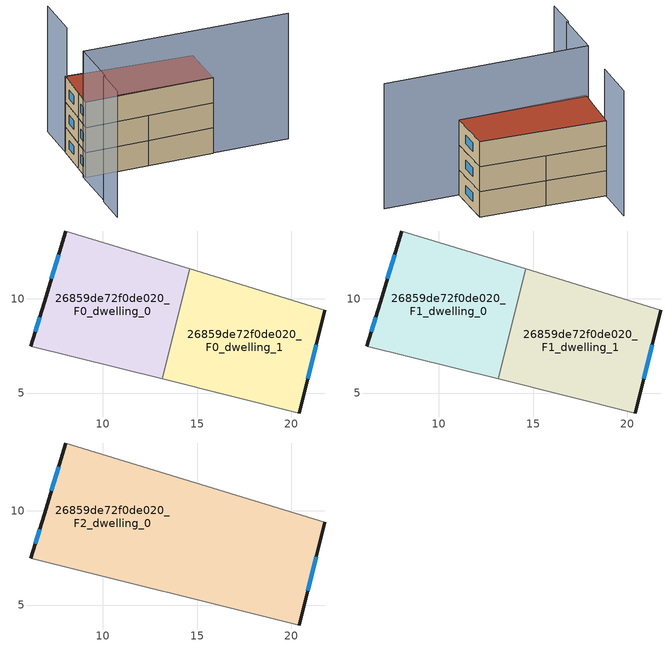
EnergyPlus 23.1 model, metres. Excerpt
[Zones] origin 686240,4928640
26859de72f0de020_F0_dwelling_0
 floor ground (EU_floor_Construction): 14.6,11.59 13.15,5.75 6.18,7.48 6.88,9.78 8.03,13.61 z0
 wall outside (EU_wall_Construction): 8.03,13.61 6.88,9.78 6.18,7.48 z0:3
 wall adiabatic (EU_wall_Construction): 14.6,11.59 8.03,13.61 / 6.18,7.48 13.15,5.75 z0:3
 wall to 26859de72f0de020_F0_dwelling_1 (EU_wall_Construction): 13.15,5.75 14.6,11.59 z0:3
 window (EU_Window_Construction): 6.64,9.02 6.41,8.25 / 7.65,12.33 7.26,11.06 z1:2
26859de72f0de020_F0_dwelling_1
 floor ground (EU_floor_Construction): 21.77,9.4 20.42,3.94 13.15,5.75 14.6,11.59 z0
 wall outside (EU_wall_Construction): 20.42,3.94 21.77,9.4 z0:3
 wall adiabatic (EU_wall_Construction): 21.77,9.4 14.6,11.59 / 13.15,5.75 20.42,3.94 z0:3
 window (EU_Window_Construction): 20.87,5.76 21.32,7.58 z1:2
26859de72f0de020_F1_dwelling_0
 floor to 26859de72f0de020_F0_dwelling_0 (EU_floor_Construction): 14.6,11.59 13.15,5.75 6.18,7.48 6.88,9.78 8.03,13.61 z3
 wall outside (EU_wall_Construction): 8.03,13.61 6.88,9.78 6.18,7.48 z3:6
 wall adiabatic (EU_wall_Construction): 14.6,11.59 8.03,13.61 / 6.18,7.48 13.15,5.75 z3:6
 wall to 26859de72f0de020_F1_dwelling_1 (EU_wall_Construction): 13.15,5.75 14.6,11.59 z3:6
 window (EU_Window_Construction): 6.64,9.02 6.41,8.25 / 7.65,12.33 7.26,11.06 z4:5
26859de72f0de020_F1_dwelling_1
 floor to 26859de72f0de020_F0_dwelling_1 (EU_floor_Construction): 21.76,9.4 20.42,3.94 13.15,5.75 14.6,11.59 z3
 wall outside (EU_wall_Construction): 20.42,3.94 21.77,9.4 z3:6
 wall adiabatic (EU_wall_Construction): 21.77,9.4 14.6,11.59 / 13.15,5.75 20.42,3.94 z3:6
 window (EU_Window_Construction): 20.87,5.76 21.32,7.58 z4:5
26859de72f0de020_F2_dwelling_0
 floor to 26859de72f0de020_F1_dwelling_0 (EU_floor_Construction): 14.6,11.59 13.15,5.75 6.18,7.48 6.88,9.78 8.03,13.61 z6
 floor to 26859de72f0de020_F1_dwelling_1 (EU_floor_Construction): 21.76,9.4 20.42,3.94 13.15,5.75 14.6,11.59 z6
 wall outside (EU_wall_Construction): 8.03,13.61 6.88,9.78 6.18,7.48 / 20.42,3.94 21.77,9.4 z6:9
 wall adiabatic (EU_wall_Construction): 21.77,9.4 8.03,13.61 / 6.18,7.48 20.42,3.94 z6:9
 window (EU_Window_Construction): 7.65,12.33 7.26,11.06 / 20.87,5.76 21.32,7.58 / 6.64,9.02 6.41,8.25 z7:8
 roof outside (EU_roof_Construction): 20.42,3.94 21.77,9.4 8.03,13.61 6.88,9.78 6.18,7.48 z9
shading: 3.39,-1.76 4.37,1.98 / 4.51,1.94 6.07,7.81 / 6.07,7.81 28.74,1.78 / 7.92,13.21 9.37,18.45 z0:15
[Building]
EU S2 Campaign: North Axis=0; Terrain=City; Solar Distribution=FullExterior
[Site:Location]
Bologna: Latitude=44.5; Longitude=11.25; Time Zone=1; Elevation=37
[SizingPeriod:WeatherFileDays]
AnnualSizingPeriod: Begin Month=1; Begin Day of Month=1; End Month=12; End Day of Month=31; Day of Week for Start Day=Monday; Use Weather File Daylight Saving Period=No; Use Weather File Rain and Snow Indicators=No
[MATERIAL]
EU_InternalMass_Material: Roughness=MediumRough; Thickness=0.1; Conductivity=1; Density=1800; Specific Heat=900; Thermal Absorptance=0.9; Solar Absorptance=0.7; Visible Absorptance=0.7
[MATERIAL:NOMASS] Roughness=MediumRough; Thermal Absorptance=0.9; Solar Absorptance=0.7; Visible Absorptance=0.7
Name | Thermal Resistance
EU_wall_NoMass | 0.937881
EU_roof_NoMass | 0.548572
EU_floor_NoMass | 0.71348
[WINDOWMATERIAL:SIMPLEGLAZINGSYSTEM]
EU_Window_SimpleGlazing: UFactor=4.25633; Solar Heat Gain Coefficient=0.85; Visible Transmittance=0.85
[CONSTRUCTION]
EU_wall_Construction: EU_wall_NoMass
EU_roof_Construction: EU_roof_NoMass
EU_floor_Construction: EU_floor_NoMass
EU_InternalMass_Construction: EU_InternalMass_Material
EU_Window_Construction: EU_Window_SimpleGlazing
[ZONE] Type=1; Multiplier=1; Ceiling Height=autocalculate; Floor Area=autocalculate; Part of Total Floor Area=Yes
Name | Volume
26859de72f0de020_F0_dwelling_0; 26859de72f0de020_F1_dwelling_0 | 130.724
26859de72f0de020_F2_dwelling_0 | 261.428
26859de72f0de020_F0_dwelling_1; 26859de72f0de020_F1_dwelling_1 | 130.704
[INTERNALMASS] Construction=EU_InternalMass_Construction
Name | Zone or ZoneList | Surface Area
26859de72f0de020_F0_dwelling_0_EU_InternalMass | 26859de72f0de020_F0_dwelling_0 | 43.5747
26859de72f0de020_F0_dwelling_1_EU_InternalMass | 26859de72f0de020_F0_dwelling_1 | 43.5682
26859de72f0de020_F1_dwelling_0_EU_InternalMass | 26859de72f0de020_F1_dwelling_0 | 43.5747
26859de72f0de020_F1_dwelling_1_EU_InternalMass | 26859de72f0de020_F1_dwelling_1 | 43.5682
26859de72f0de020_F2_dwelling_0_EU_InternalMass | 26859de72f0de020_F2_dwelling_0 | 87.1444
[OTHEREQUIPMENT] Fuel Type=Electricity; Design Level Calculation Method=Watts/Area; Power per Zone Floor Area=1; Fraction Latent=0; Fraction Radiant=0; Fraction Lost=0; Carbon Dioxide Generation Rate=0; EndUse Subcategory=EU_Step8_InternalGains
Name | Zone or ZoneList or Space or SpaceList | Schedule
EU_Step8_InternalGain_26859de72f0de020_F0_dwelling_0_f000 | 26859de72f0de020_F0_dwelling_0 | EU_Step8_GainSchedule_26859de72f0de020_F0_dwelling_0_f000
EU_Step8_InternalGain_26859de72f0de020_F0_dwelling_1_f000 | 26859de72f0de020_F0_dwelling_1 | EU_Step8_GainSchedule_26859de72f0de020_F0_dwelling_1_f000
EU_Step8_InternalGain_26859de72f0de020_F1_dwelling_0_f000 | 26859de72f0de020_F1_dwelling_0 | EU_Step8_GainSchedule_26859de72f0de020_F1_dwelling_0_f000
EU_Step8_InternalGain_26859de72f0de020_F1_dwelling_1_f000 | 26859de72f0de020_F1_dwelling_1 | EU_Step8_GainSchedule_26859de72f0de020_F1_dwelling_1_f000
EU_Step8_InternalGain_26859de72f0de020_F2_dwelling_0_f000 | 26859de72f0de020_F2_dwelling_0 | EU_Step8_GainSchedule_26859de72f0de020_F2_dwelling_0_f000
[ZONEVENTILATION:DESIGNFLOWRATE] Schedule=EU_AlwaysOn; Design Flow Rate Calculation Method=AirChanges/Hour; Air Changes per Hour=0.687892; Ventilation Type=Natural; Fan Pressure Rise=0; Fan Total Efficiency=1; Constant Term Coefficient=1; Temperature Term Coefficient=0; Velocity Term Coefficient=0; Velocity Squared Term Coefficient=0; Minimum Indoor Temperature=-100; Maximum Indoor Temperature=100; Delta Temperature=-100; Minimum Outdoor Temperature=-100; Maximum Outdoor Temperature=100; Maximum Wind Speed=40
Name | Zone or ZoneList or Space or SpaceList
EU_ConstantAir_26859de72f0de020_F0_dwelling_0 | 26859de72f0de020_F0_dwelling_0
EU_ConstantAir_26859de72f0de020_F0_dwelling_1 | 26859de72f0de020_F0_dwelling_1
EU_ConstantAir_26859de72f0de020_F1_dwelling_0 | 26859de72f0de020_F1_dwelling_0
EU_ConstantAir_26859de72f0de020_F1_dwelling_1 | 26859de72f0de020_F1_dwelling_1
EU_ConstantAir_26859de72f0de020_F2_dwelling_0 | 26859de72f0de020_F2_dwelling_0
[HVACTEMPLATE:THERMOSTAT] Constant Heating Setpoint=20; Constant Cooling Setpoint=50
EU_HeatOnly_26859de72f0de020_F0_dwelling_0; EU_HeatOnly_26859de72f0de020_F0_dwelling_1; EU_HeatOnly_26859de72f0de020_F1_dwelling_0; EU_HeatOnly_26859de72f0de020_F1_dwelling_1; EU_HeatOnly_26859de72f0de020_F2_dwelling_0
[HVACTEMPLATE:ZONE:IDEALLOADSAIRSYSTEM] System Availability Schedule=EU_AlwaysOn; Maximum Heating Supply Air Temperature=50; Minimum Cooling Supply Air Temperature=13; Maximum Heating Supply Air Humidity Ratio=0.0156; Minimum Cooling Supply Air Humidity Ratio=0.0077; Heating Limit=NoLimit; Cooling Limit=NoLimit; Heating Availability Schedule=EU_AlwaysOn; Cooling Availability Schedule=EU_CoolingOff; Dehumidification Control Type=ConstantSensibleHeatRatio; Cooling Sensible Heat Ratio=0.7; Dehumidification Setpoint=60; Humidification Control Type=None; Humidification Setpoint=30; Outdoor Air Method=None; Outdoor Air Flow Rate per Person=0.00944; Outdoor Air Flow Rate per Zone Floor Area=0; Outdoor Air Flow Rate per Zone=0; Demand Controlled Ventilation Type=None; Outdoor Air Economizer Type=NoEconomizer; Heat Recovery Type=None; Sensible Heat Recovery Effectiveness=0.7; Latent Heat Recovery Effectiveness=0.65
Name | Template Thermostat
26859de72f0de020_F0_dwelling_0 | EU_HeatOnly_26859de72f0de020_F0_dwelling_0
26859de72f0de020_F0_dwelling_1 | EU_HeatOnly_26859de72f0de020_F0_dwelling_1
26859de72f0de020_F1_dwelling_0 | EU_HeatOnly_26859de72f0de020_F1_dwelling_0
26859de72f0de020_F1_dwelling_1 | EU_HeatOnly_26859de72f0de020_F1_dwelling_1
26859de72f0de020_F2_dwelling_0 | EU_HeatOnly_26859de72f0de020_F2_dwelling_0
[SIZING:ZONE] Zone Cooling Design Supply Air Temperature Input Method=SupplyAirTemperature; Zone Cooling Design Supply Air Temperature=13; Zone Heating Design Supply Air Temperature Input Method=SupplyAirTemperature; Zone Heating Design Supply Air Temperature=50; Zone Cooling Design Supply Air Humidity Ratio=0.008; Zone Heating Design Supply Air Humidity Ratio=0.008; Cooling Design Air Flow Method=DesignDay; Cooling Design Air Flow Rate=0; Cooling Minimum Air Flow per Zone Floor Area=0.000762; Cooling Minimum Air Flow=0; Cooling Minimum Air Flow Fraction=0.2; Heating Design Air Flow Method=DesignDay; Heating Design Air Flow Rate=0; Heating Maximum Air Flow per Zone Floor Area=0.002032; Heating Maximum Air Flow=0.141576; Heating Maximum Air Flow Fraction=0.3; Account for Dedicated Outdoor Air System=No; Dedicated Outdoor Air System Control Strategy=NeutralSupplyAir; Dedicated Outdoor Air Low Setpoint Temperature for Design=autosize; Dedicated Outdoor Air High Setpoint Temperature for Design=autosize; Zone Load Sizing Method=Sensible Load Only No Latent Load; Zone Latent Cooling Design Supply Air Humidity Ratio Input Method=HumidityRatioDifference; Zone Cooling Design Supply Air Humidity Ratio Difference=0.005; Zone Latent Heating Design Supply Air Humidity Ratio Input Method=HumidityRatioDifference; Zone Humidification Design Supply Air Humidity Ratio Difference=0.005
26859de72f0de020_F0_dwelling_0; 26859de72f0de020_F0_dwelling_1; 26859de72f0de020_F1_dwelling_0; 26859de72f0de020_F1_dwelling_1; 26859de72f0de020_F2_dwelling_0
[SCHEDULE:CONSTANT]
Name | Hourly Value
EU_AlwaysOn | 1
EU_CoolingOff | 0
[SCHEDULE:FILE] Column Number=1; Rows to Skip at Top=0; Number of Hours of Data=8760; Column Separator=Comma; Interpolate to Timestep=No; Minutes per Item=60; Adjust Schedule for Daylight Savings=Yes
Name | File
EU_Step8_GainSchedule_26859de72f0de020_F0_dwelling_0_f000 | ../../schedules/26859de72f0de020/26859de72f0de020_F0_dwelling_0_f000_gain.csv
EU_Step8_GainSchedule_26859de72f0de020_F0_dwelling_1_f000 | ../../schedules/26859de72f0de020/26859de72f0de020_F0_dwelling_1_f000_gain.csv
EU_Step8_GainSchedule_26859de72f0de020_F1_dwelling_0_f000 | ../../schedules/26859de72f0de020/26859de72f0de020_F1_dwelling_0_f000_gain.csv
EU_Step8_GainSchedule_26859de72f0de020_F1_dwelling_1_f000 | ../../schedules/26859de72f0de020/26859de72f0de020_F1_dwelling_1_f000_gain.csv
EU_Step8_GainSchedule_26859de72f0de020_F2_dwelling_0_f000 | ../../schedules/26859de72f0de020/26859de72f0de020_F2_dwelling_0_f000_gain.csv
